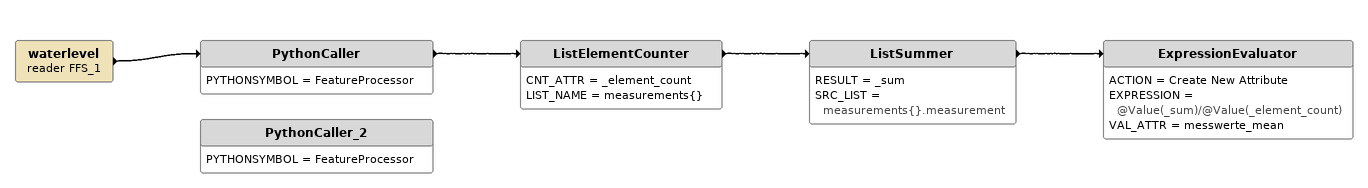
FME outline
waterlevel (reader FFS_1)
    -> PythonCaller
PythonCaller
    PYTHONSYMBOL = FeatureProcessor
    -> ListElementCounter
ListElementCounter
    CNT_ATTR = _element_count
    LIST_NAME = measurements{}
    -> ListSummer
ListSummer
    RESULT = _sum
    SRC_LIST = measurements{}.measurement
    -> ExpressionEvaluator
ExpressionEvaluator
    ACTION = Create New Attribute
    EXPRESSION = @Value(_sum)/@Value(_element_count)
    VAL_ATTR = messwerte_mean
PythonCaller_2
    PYTHONSYMBOL = FeatureProcessor
